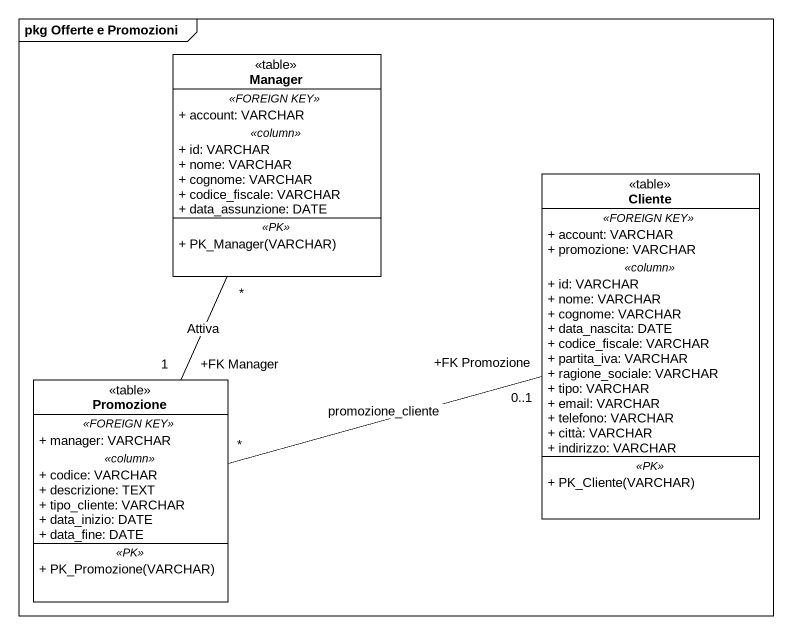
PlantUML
@startuml
mainframe pkg Offerte e Promozioni
hide circle
hide empty members
skinparam classAttributeIconSize 0
class Manager <<table>> {
  .. <<FOREIGN KEY>> ..
  + account: VARCHAR
  .. <<column>> ..
  + id: VARCHAR
  + nome: VARCHAR
  + cognome: VARCHAR
  + codice_fiscale: VARCHAR
  + data_assunzione: DATE
  .. <<PK>> ..
  + PK_Manager(VARCHAR)
}
class Cliente <<table>> {
  .. <<FOREIGN KEY>> ..
  + account: VARCHAR
  + promozione: VARCHAR
  .. <<column>> ..
  + id: VARCHAR
  + nome: VARCHAR
  + cognome: VARCHAR
  + data_nascita: DATE
  + codice_fiscale: VARCHAR
  + partita_iva: VARCHAR
  + ragione_sociale: VARCHAR
  + tipo: VARCHAR
  + email: VARCHAR
  + telefono: VARCHAR
  + città: VARCHAR
  + indirizzo: VARCHAR
  .. <<PK>> ..
  + PK_Cliente(VARCHAR)
}
class Promozione <<table>> {
  .. <<FOREIGN KEY>> ..
  + manager: VARCHAR
  .. <<column>> ..
  + codice: VARCHAR
  + descrizione: TEXT
  + tipo_cliente: VARCHAR
  + data_inizio: DATE
  + data_fine: DATE
  .. <<PK>> ..
  + PK_Promozione(VARCHAR)
}
Manager "*" -- "+FK Manager\n1" Promozione : Attiva
Cliente "+FK Promozione\n0..1" -left- "*" Promozione : promozione_cliente
@enduml
